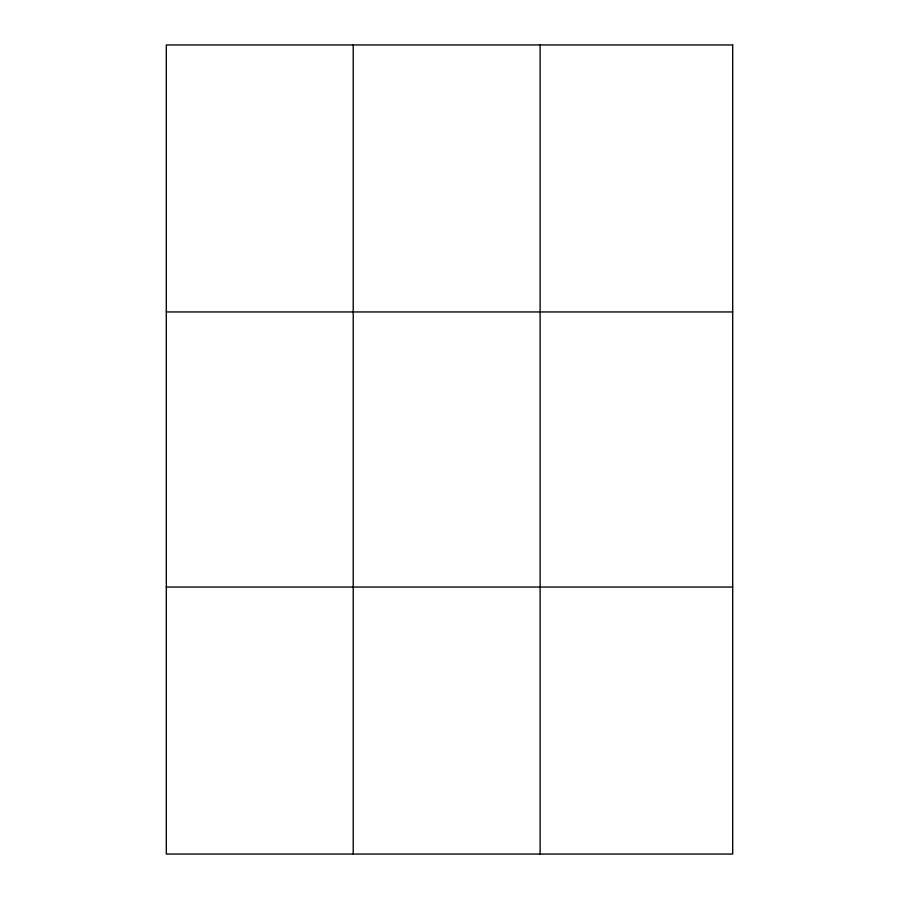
<?xml version="1.0" encoding="UTF-8"?>
<svg xmlns="http://www.w3.org/2000/svg" width="899" height="899" viewBox="0 0 899 899"><rect width="100%" height="100%" fill="white"/><g stroke="black" fill="none" stroke-linecap="round" stroke-linejoin="round"><path stroke-width="1.35" d="M353.217 854.05L353.217 44.95M540.119 854.05L540.119 44.95M166.304 311.953L732.696 311.953M166.304 587.047L732.696 587.047M732.696 44.95L732.696 854.05L166.304 854.05L166.304 44.95L732.696 44.95"/></g></svg>
